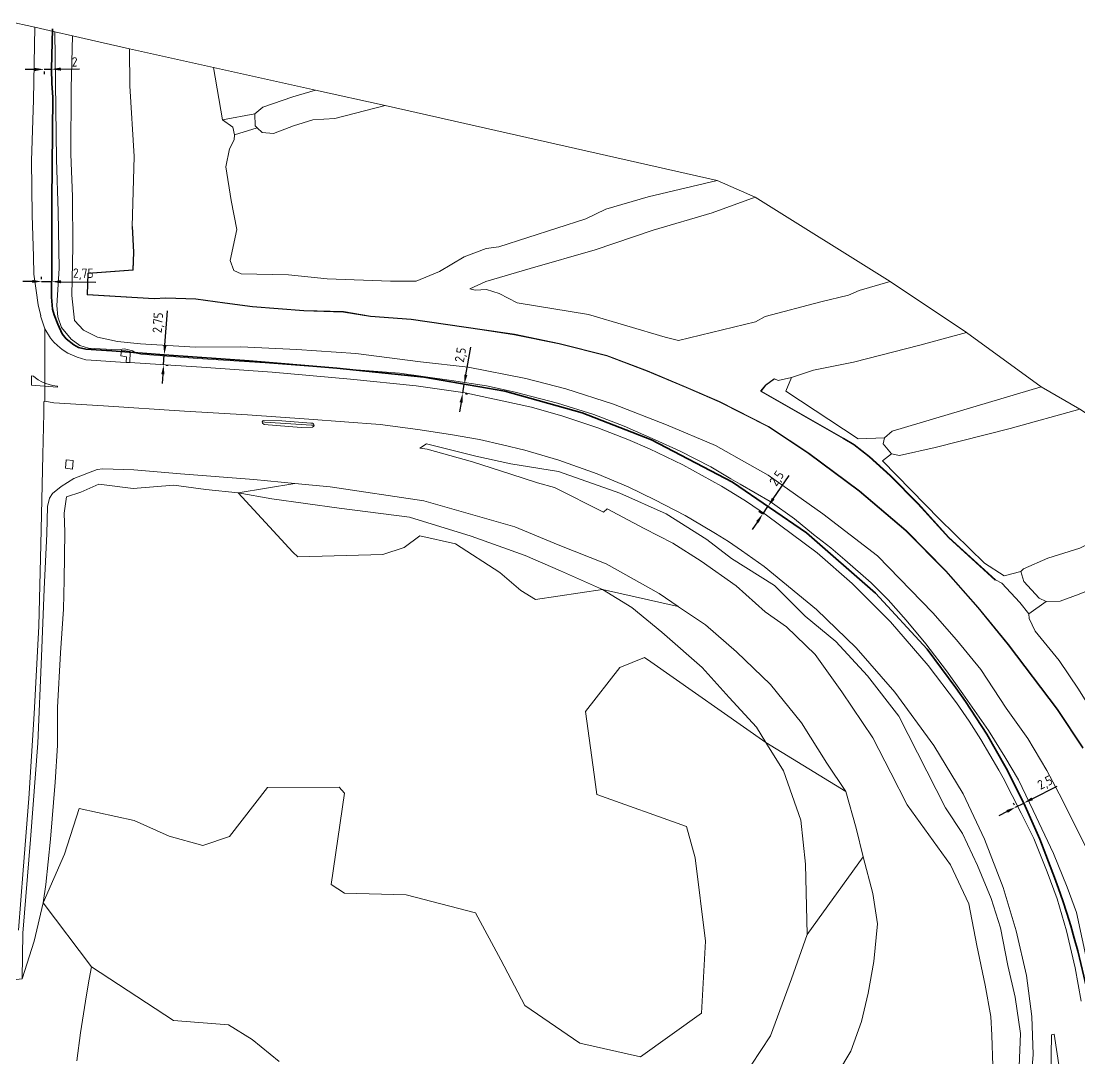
# Model space of a CAD drawing. Header units: metres. Extents: x 112942 to 118371, y 496117 to 499046.
# Drawn here: x 113091.3 to 113374.4, y 498739 to 499016.4 of the extents above; entities that cross this region are included whole.
import ezdxf

# ---------------------------------------------------------------- set-up
doc = ezdxf.new("R2010")
doc.units = ezdxf.units.M
for name, color, linetype, lineweight in [('B-WE-OG-TOPOKAART-G', 7, 'Continuous', 18), ('N-WE-KL-DATA_GLASVEZEL-G', 90, 'KL-GLASVEZEL-N', 35), ('N-WE-KL-DATA_GLASVEZEL-M', 7, 'Continuous', 18)]:
    doc.layers.add(name, color=color, linetype=linetype, lineweight=lineweight)
doc.styles.add('ISO', font='isocp.shx')
doc.linetypes.add('KL-GLASVEZEL-N', pattern='A,4,-1,[101,NLCS.SHX,S=0.5,R=0,X=0,Y=0],-1,4,-1,["G",Standard,S=1,R=0,X=-0.25,Y=-0.5],-1.5', length=12.5)
doc.dimstyles.new('ISO', dxfattribs={"dimtxt": 2.5, "dimasz": 2.5, "dimexe": 1.25, "dimexo": 0.625, "dimtad": 1, "dimtxsty": 'ISO', "dimcen": 2.5, "dimadec": 0, "dimazin": 0, "dimtfac": 1, "dimtmove": 0, "dimatfit": 3, "dimfxl": 0, "dimarcsym": 0})

# ---------------------------------------------------------------- blocks, each defined once
blk = doc.blocks.new('*D47')
at = {"layer": 'Defpoints', "color": 0, "transparency": 16777216}
for p in [(113357.21, 498806.25), (113359.44, 498807.38), (113359.44, 498807.38)]:
    blk.add_point(p, dxfattribs=at)
at = {"layer": 'N-WE-KL-DATA_GLASVEZEL-M', "color": 0, "lineweight": -2, "transparency": 16777216}
for p, q in [((113361.67, 498808.51), (113368.4, 498811.92)), ((113359.16, 498807.94), (113358.87, 498808.49)), ((113356.93, 498806.81), (113356.64, 498807.36)), ((113357.21, 498806.25), (113359.44, 498807.38)), ((113354.98, 498805.12), (113352.75, 498803.99))]:
    blk.add_line(p, q, dxfattribs=at)
at = {"layer": 'N-WE-KL-DATA_GLASVEZEL-M', "color": 0, "transparency": 16777216}
for points in [[(113361.48, 498808.88), (113361.86, 498808.14), (113359.44, 498807.38)], [(113354.79, 498805.49), (113355.17, 498804.75), (113357.21, 498806.25)]]:
    blk.add_solid(points, dxfattribs=at)
at = {"layer": 'N-WE-KL-DATA_GLASVEZEL-M', "color": 0, "transparency": 16777216, "insert": (113365.22, 498812.62), "char_height": 2.5, "attachment_point": 5, "rotation": 26.8665, "style": 'ISO'}
blk.add_mtext('2,5', dxfattribs=at)
blk = doc.blocks.new('*D48')
at = {"layer": 'Defpoints', "color": 0, "transparency": 16777216}
for p in [(113291.02, 498886.68), (113291.42, 498886.41), (113290.01, 498884.35)]:
    blk.add_point(p, dxfattribs=at)
at = {"layer": 'N-WE-KL-DATA_GLASVEZEL-M', "color": 0, "lineweight": -2, "transparency": 16777216}
for p, q in [((113292.43, 498888.74), (113296.69, 498894.97)), ((113290.9, 498886.76), (113289.99, 498887.38)), ((113289.49, 498884.7), (113288.58, 498885.32)), ((113289.61, 498884.61), (113291.02, 498886.68)), ((113288.2, 498882.55), (113286.79, 498880.49))]:
    blk.add_line(p, q, dxfattribs=at)
at = {"layer": 'N-WE-KL-DATA_GLASVEZEL-M', "color": 0, "transparency": 16777216}
for points in [[(113292.09, 498888.98), (113292.78, 498888.51), (113291.02, 498886.68)], [(113287.86, 498882.79), (113288.55, 498882.32), (113289.61, 498884.61)]]:
    blk.add_solid(points, dxfattribs=at)
at = {"layer": 'N-WE-KL-DATA_GLASVEZEL-M', "color": 0, "transparency": 16777216, "insert": (113293.56, 498894.05), "char_height": 2.5, "attachment_point": 5, "rotation": 55.6575, "style": 'ISO'}
blk.add_mtext('2,5', dxfattribs=at)
blk = doc.blocks.new('*D49')
at = {"layer": 'Defpoints', "color": 0, "transparency": 16777216}
for p in [(113209.82, 498919.41), (113209.82, 498919.41), (113209.39, 498916.94)]:
    blk.add_point(p, dxfattribs=at)
at = {"layer": 'N-WE-KL-DATA_GLASVEZEL-M', "color": 0, "lineweight": -2, "transparency": 16777216}
for p, q in [((113210.24, 498921.87), (113211.53, 498929.3)), ((113209.39, 498916.94), (113209.82, 498919.41)), ((113210.43, 498919.3), (113211.05, 498919.19)), ((113210.01, 498916.84), (113210.62, 498916.73)), ((113208.97, 498914.48), (113208.54, 498912.02))]:
    blk.add_line(p, q, dxfattribs=at)
at = {"layer": 'N-WE-KL-DATA_GLASVEZEL-M', "color": 0, "transparency": 16777216}
for points in [[(113209.83, 498921.94), (113210.65, 498921.8), (113209.82, 498919.41)], [(113208.56, 498914.55), (113209.38, 498914.41), (113209.39, 498916.94)]]:
    blk.add_solid(points, dxfattribs=at)
at = {"layer": 'N-WE-KL-DATA_GLASVEZEL-M', "color": 0, "transparency": 16777216, "insert": (113209.06, 498927.17), "char_height": 2.5, "attachment_point": 5, "rotation": 80.2041, "style": 'ISO'}
blk.add_mtext('2,5', dxfattribs=at)
blk = doc.blocks.new('*D50')
at = {"layer": 'Defpoints', "color": 0, "transparency": 16777216}
for p in [(113129.6, 498927.26), (113129.6, 498927.26), (113129.4, 498924.52)]:
    blk.add_point(p, dxfattribs=at)
at = {"layer": 'N-WE-KL-DATA_GLASVEZEL-M', "color": 0, "lineweight": -2, "transparency": 16777216}
for p, q in [((113129.78, 498929.76), (113130.44, 498939.02)), ((113129.4, 498924.52), (113129.6, 498927.26)), ((113130.22, 498927.22), (113130.84, 498927.17)), ((113130.02, 498924.47), (113130.65, 498924.43)), ((113129.22, 498922.03), (113129.04, 498919.53))]:
    blk.add_line(p, q, dxfattribs=at)
at = {"layer": 'N-WE-KL-DATA_GLASVEZEL-M', "color": 0, "transparency": 16777216}
for points in [[(113129.36, 498929.79), (113130.19, 498929.73), (113129.6, 498927.26)], [(113128.8, 498922.06), (113129.64, 498922), (113129.4, 498924.52)]]:
    blk.add_solid(points, dxfattribs=at)
at = {"layer": 'N-WE-KL-DATA_GLASVEZEL-M', "color": 0, "transparency": 16777216, "insert": (113128.14, 498935.78), "char_height": 2.5, "attachment_point": 5, "rotation": 85.8847, "style": 'ISO'}
blk.add_mtext('2,75', dxfattribs=at)
blk = doc.blocks.new('*D51')
at = {"layer": 'Defpoints', "color": 0, "transparency": 16777216}
for p in [(113097.44, 499003.6), (113099.44, 499003.63), (113099.44, 499003.59)]:
    blk.add_point(p, dxfattribs=at)
at = {"layer": 'N-WE-KL-DATA_GLASVEZEL-M', "color": 0, "lineweight": -2, "transparency": 16777216}
for p, q in [((113094.94, 499003.52), (113092.44, 499003.48)), ((113097.44, 499003.56), (113099.44, 499003.59)), ((113101.94, 499003.63), (113106.9, 499003.71)), ((113097.45, 499002.98), (113097.46, 499002.31)), ((113099.45, 499003.01), (113099.46, 499002.34))]:
    blk.add_line(p, q, dxfattribs=at)
at = {"layer": 'N-WE-KL-DATA_GLASVEZEL-M', "color": 0, "transparency": 16777216}
for points in [[(113094.93, 499003.94), (113094.95, 499003.1), (113097.44, 499003.56)], [(113101.93, 499004.05), (113101.95, 499003.21), (113099.44, 499003.59)]]:
    blk.add_solid(points, dxfattribs=at)
at = {"layer": 'N-WE-KL-DATA_GLASVEZEL-M', "color": 0, "transparency": 16777216, "insert": (113105.64, 499005.56), "char_height": 2.5, "attachment_point": 5, "rotation": 0.8824, "style": 'ISO'}
blk.add_mtext('2', dxfattribs=at)
blk = doc.blocks.new('*D52')
at = {"layer": 'Defpoints', "color": 0, "transparency": 16777216}
for p in [(113096.77, 498946.82), (113099.52, 498946.79), (113099.52, 498946.79)]:
    blk.add_point(p, dxfattribs=at)
at = {"layer": 'N-WE-KL-DATA_GLASVEZEL-M', "color": 0, "lineweight": -2, "transparency": 16777216}
for p, q in [((113094.27, 498946.84), (113091.77, 498946.87)), ((113096.77, 498946.82), (113099.52, 498946.79)), ((113096.78, 498947.44), (113096.78, 498948.07)), ((113099.53, 498947.41), (113099.53, 498948.04)), ((113102.02, 498946.76), (113111.31, 498946.66))]:
    blk.add_line(p, q, dxfattribs=at)
at = {"layer": 'N-WE-KL-DATA_GLASVEZEL-M', "color": 0, "transparency": 16777216}
for points in [[(113094.28, 498947.26), (113094.27, 498946.43), (113096.77, 498946.82)], [(113102.02, 498947.18), (113102.02, 498946.34), (113099.52, 498946.79)]]:
    blk.add_solid(points, dxfattribs=at)
at = {"layer": 'N-WE-KL-DATA_GLASVEZEL-M', "color": 0, "transparency": 16777216, "insert": (113107.94, 498948.76), "char_height": 2.5, "attachment_point": 5, "rotation": 359.3867, "style": 'ISO'}
blk.add_mtext('2,75', dxfattribs=at)

msp = doc.modelspace()

# ---------------------------------------------------------------- linework, layer by layer
at = {"layer": 'B-WE-OG-TOPOKAART-G'}
for points in [[(113087.592, 499016.435, 1.009), (113094.951, 499014.791, 0.823), (113094.62, 498995.439, 0.823), (113094.105, 498979.057, 0.913), (113094.26, 498964.586, 1.012), (113094.608, 498953.533, 1.075), (113094.685, 498948.758, 1.105), (113095.334, 498944.407, 1.099), (113095.841, 498940.586, 1.126), (113096.596, 498937.667, 1.138), (113096.518, 498937.626, 1.138), (113097.66, 498934.128, 1.207), (113097.658, 498914.795, 1.339), (113097.415, 498914.621, 1.327), (113097.351, 498911.532, 1.3), (113097.335, 498908, 1.348), (113097.146, 498900.447, 1.36), (113096.568, 498876.515, 1.369), (113096.016, 498854.637, 1.345), (113094.848, 498831.221, 1.333), (113093.374, 498808.575, 1.333), (113091.9, 498789.398, 1.33), (113090.576, 498773.349, 1.318)], [(113374.783, 498754.407, 4.067), (113373.129, 498763.281, 3.917), (113370.858, 498773.178, 3.729), (113368.32, 498781.773, 3.633), (113365.7, 498788.949, 3.536), (113362.082, 498797.904, 3.395), (113358.761, 498804.662, 3.292), (113353.944, 498814.137, 3.166), (113352.758, 498816.157, 2.885), (113347.957, 498824.338, 3.06), (113344.782, 498829.284, 3.001), (113341.468, 498834.181, 2.903), (113333.903, 498844.13, 2.753), (113323.788, 498855.864, 2.588), (113313.558, 498866.051, 2.436), (113304.182, 498874.239, 2.296), (113290.621, 498884.361, 2.134), (113285.298, 498887.983, 2.259), (113282.217, 498889.888, 2.171), (113278.622, 498892.11, 2.068), (113268.277, 498897.825, 1.936), (113259.334, 498902.096, 1.882), (113253.593, 498904.558, 1.864), (113245.505, 498907.663, 1.792), (113236.172, 498910.818, 1.825), (113227.791, 498913.211, 1.792), (113210.045, 498917.079, 1.714), (113196.931, 498918.966, 1.675), (113179.371, 498920.733, 1.543), (113158.439, 498922.564, 1.366), (113139.518, 498923.954, 1.306), (113120.349, 498925.137, 1.145), (113120.508, 498928.136, 1.001), (113118.146, 498928.478, 1.067), (113117.994, 498926.928, 1.121), (113119.492, 498926.69, 1.094), (113119.396, 498925.196, 1.157), (113117.927, 498925.287, 1.162), (113110.067, 498925.82, 1.162), (113108.625, 498925.895, 1.162), (113106.258, 498926.557, 1.168), (113103.822, 498927.642, 1.168), (113102.289, 498928.639, 1.168), (113101.018, 498929.69, 1.18), (113100.058, 498930.61, 1.18), (113099.151, 498931.716, 1.18), (113097.66, 498934.128, 1.207), (113096.518, 498937.626, 1.138), (113096.596, 498937.667, 1.138), (113095.841, 498940.586, 1.126), (113095.334, 498944.407, 1.099), (113094.685, 498948.758, 1.105), (113094.608, 498953.533, 1.075), (113094.26, 498964.586, 1.012), (113094.105, 498979.057, 0.913), (113094.62, 498995.439, 0.823), (113094.951, 499014.791, 0.823), (113100.339, 499013.589, 0.511), (113100.806, 498979.46, 0.634), (113101.206, 498965.515, 0.733), (113101.52, 498950.295, 0.787), (113100.832, 498940.397, 0.862), (113101.155, 498937.415, 1.009), (113102.124, 498934.523, 1.087), (113104.742, 498931.426, 1.108), (113107.01, 498929.731, 1.138), (113109.314, 498929.046, 1.195)], [(113376.54, 498764.064, 3.581), (113373.56, 498778.12, 3.393), (113371.002, 498784.92, 3.336), (113367.408, 498793.883, 3.315), (113361.961, 498805.379, 3.162), (113357.984, 498813.599, 3.117), (113354.364, 498819.73, 3.087), (113349.964, 498826.74, 2.97), (113343.148, 498836.592, 2.862), (113338.764, 498842.691, 2.841), (113333.228, 498849.942, 2.64), (113327.965, 498856.279, 2.553), (113323.17, 498861.673, 2.505), (113318.652, 498866.255, 2.424), (113311.551, 498872.382, 2.376), (113307.829, 498875.607, 2.379), (113303.187, 498879.189, 2.283), (113298.136, 498883.367, 2.19), (113291.638, 498887.982, 2.049), (113283.6, 498892.633, 2.051), (113281.073, 498894.095, 2.052), (113275.788, 498897.301, 1.795), (113267.519, 498901.493, 1.759), (113260.86, 498904.505, 1.708), (113252.56, 498908.163, 1.648), (113244.443, 498911.248, 1.66), (113234.767, 498914.266, 1.573), (113223.437, 498917.215, 1.513), (113215.795, 498918.948, 1.429), (113206.387, 498920.378, 1.402), (113192.516, 498922.326, 1.324), (113156.548, 498925.05, 1.252), (113138.504, 498926.281, 1.153), (113123.308, 498927.367, 1.045), (113122.21, 498927.709, 1.045), (113121.14, 498928.325, 0.943), (113118.973, 498928.793, 0.944), (113117.198, 498928.583, 1.109), (113109.314, 498929.046, 1.195), (113107.01, 498929.731, 1.138), (113104.742, 498931.426, 1.108), (113102.124, 498934.523, 1.087), (113101.155, 498937.415, 1.009), (113100.832, 498940.397, 0.862), (113101.52, 498950.295, 0.787), (113101.206, 498965.515, 0.733), (113100.806, 498979.46, 0.634), (113100.339, 499013.589, 0.511), (113105.015, 499012.545, -0.76), (113104.668, 498998.485, -0.637), (113104.63, 498980.847, -0.627), (113105.088, 498969.564, -0.64), (113105.112, 498956.215, -0.657), (113104.916, 498943.053, -0.573), (113105.554, 498936.387, -0.38), (113107.959, 498933.857, -0.303), (113111.715, 498931.961, -0.237), (113117.058, 498930.812, -0.183), (113123.212, 498930.161, -0.13), (113137.888, 498929.29, -0.107), (113150.084, 498929.402, -0.27), (113165.052, 498928.623, -0.407), (113180.79, 498927.538, -0.27), (113198.082, 498925.348, -0.193), (113210.842, 498923.914, -0.137), (113226.283, 498920.911, -0.193), (113236.995, 498918.131, -0.277), (113249.75, 498914.059, -0.32), (113263.879, 498908.477, -0.29), (113276.959, 498902.944, -0.26), (113286.185, 498897.767, -0.06), (113291.056, 498895.034, 0.045), (113305.718, 498884.75, -0.237), (113320.303, 498873.517, -0.035), (113335.148, 498858.252, -0.029), (113341.457, 498850.985, 0.057), (113347.966, 498843.045, -0.16), (113354.674, 498832.711, -0.083), (113360.524, 498824.655, -0.113), (113365.62, 498816.055, -0.15), (113369.687, 498808.298, -0.17), (113376.189, 498795.219, -0.119)], [(113376.189, 498795.219, -0.119), (113369.687, 498808.298, -0.17), (113365.62, 498816.055, -0.15), (113360.524, 498824.655, -0.113), (113354.674, 498832.711, -0.083), (113347.966, 498843.045, -0.16), (113341.457, 498850.985, 0.057), (113335.148, 498858.252, -0.029), (113320.303, 498873.517, -0.035), (113305.718, 498884.75, -0.237), (113291.056, 498895.034, 0.045), (113286.185, 498897.767, -0.06), (113276.959, 498902.944, -0.26), (113263.879, 498908.477, -0.29), (113249.75, 498914.059, -0.32), (113236.995, 498918.131, -0.277), (113226.283, 498920.911, -0.193), (113210.842, 498923.914, -0.137), (113198.082, 498925.348, -0.193), (113180.79, 498927.538, -0.27), (113165.052, 498928.623, -0.407), (113150.084, 498929.402, -0.27), (113137.888, 498929.29, -0.107), (113123.212, 498930.161, -0.13), (113117.058, 498930.812, -0.183), (113111.715, 498931.961, -0.237), (113107.959, 498933.857, -0.303), (113105.554, 498936.387, -0.38), (113104.916, 498943.053, -0.573), (113105.112, 498956.215, -0.657), (113105.088, 498969.564, -0.64), (113104.63, 498980.847, -0.627), (113104.668, 498998.485, -0.637), (113105.015, 499012.545, -0.76), (113120.257, 499009.001, -0.933), (113120.413, 498999.104, -0.858), (113121.558, 498980.212, -0.838), (113121.026, 498961.567, -0.872), (113121.327, 498954.679, -0.901), (113121.188, 498949.925, -0.901), (113109.124, 498949.037, -0.901), (113108.936, 498943.292, -0.901), (113126.914, 498942.201, -0.901), (113130.002, 498942.335, -0.843), (113138.047, 498942.103, -0.843), (113145.791, 498941.023, -0.843), (113153.194, 498940.053, -0.843), (113166.92, 498938.963, -0.843), (113177.52, 498938.663, -0.832), (113184.763, 498937.426, -0.817), (113195.645, 498936.658, -0.736), (113214.602, 498933.869, -0.736), (113223.209, 498932.604, -0.739), (113235.182, 498930.151, -0.852), (113247.932, 498926.959, -0.736), (113258.763, 498922.827, -0.782), (113269.136, 498918.491, -0.575), (113277.997, 498914.69, -0.526), (113291.146, 498907.952, -0.526), (113301.87, 498900.804, -0.526), (113315.403, 498890.749, -0.492), (113327.893, 498880.203, -0.492), (113338.548, 498869.399, -0.492), (113347.156, 498859.639, -0.518), (113355.276, 498849.695, -0.555), (113368.331, 498832.405, -0.601), (113375.238, 498822.084, -0.607)], [(113375.323, 498822.136, -0.87), (113368.413, 498832.463, -0.87), (113355.355, 498849.757, -0.87), (113347.232, 498859.704, -0.87), (113338.621, 498869.468, -0.87), (113327.961, 498880.277, -0.87), (113315.465, 498890.827, -0.87), (113301.928, 498900.886, -0.87), (113291.197, 498908.039, -0.87), (113278.039, 498914.781, -0.87), (113269.175, 498918.583, -0.87), (113258.8, 498922.92, -1.015), (113247.962, 498927.054, -1.015), (113235.204, 498930.249, -1.015), (113223.226, 498932.703, -1.015), (113214.616, 498933.968, -1.015), (113195.655, 498936.758, -1.015), (113184.775, 498937.526, -1.015), (113177.53, 498938.763, -1.015), (113166.926, 498939.063, -1.015), (113153.204, 498940.152, -1.015), (113145.805, 498941.122, -1.015), (113138.055, 498942.203, -1.015), (113130.001, 498942.436, -1.015), (113126.915, 498942.301, -1.015), (113109.039, 498943.386, -1.015), (113109.221, 498948.944, -1.015), (113121.285, 498949.832, -1.015), (113121.427, 498954.679, -1.015), (113121.126, 498961.571, -1.015), (113121.026, 498961.567, -0.872), (113121.558, 498980.212, -0.838), (113120.413, 498999.104, -0.858), (113120.257, 499009.001, -0.933), (113142.744, 499004.073, -0.872), (113145.15, 498990.055, -0.791), (113147.961, 498988.113, -0.745), (113148.376, 498986.083, -0.791), (113148.319, 498984.668, -0.791), (113147.012, 498982.258, -0.774), (113146.098, 498977.497, -0.768), (113147.471, 498968.522, -0.829), (113149.012, 498960.775, -0.84), (113147.238, 498952.469, -0.826), (113148.166, 498949.795, -0.826), (113150.125, 498948.902, -0.826), (113162.774, 498948.623, -0.826), (113173.134, 498947.584, -0.896), (113190.056, 498946.946, -0.89), (113196.926, 498946.913, -0.881), (113203.227, 498949.537, -0.931), (113209.751, 498953.453, -0.817), (113215.697, 498955.691, -0.797), (113219.053, 498956.094, -0.808), (113242.311, 498963.565, -0.806), (113247.693, 498966.19, -0.823), (113259.004, 498969.427, -0.846), (113277.435, 498973.824, -0.89), (113287.602, 498969.339, -0.942), (113276.09, 498965.195, -0.855), (113260.346, 498960.595, -0.779), (113244.808, 498955.278, -0.747), (113227.45, 498950.329, -0.733), (113215.619, 498946.871, -0.779), (113211.3, 498944.858, -0.8), (113212.742, 498944.513, -0.8), (113215.72, 498944.657, -0.753), (113219.112, 498943.595, -0.718), (113223.973, 498941.117, -0.794), (113242.995, 498938.012, -0.774), (113263.532, 498931.906, -0.849), (113267.116, 498931.096, -0.849), (113287.7, 498936.066, -0.928), (113290.303, 498937.492, -0.928), (113305.16, 498941.416, -0.933), (113312.536, 498943.138, -0.931), (113315.379, 498944.435, -0.931), (113323.721, 498946.869, -0.884), (113344.077, 498933.155, -0.509), (113331.64, 498929.834, -0.567), (113313.885, 498925.262, -0.552), (113303.223, 498923.151, -0.59), (113297.295, 498921.159, -0.59), (113293.713, 498920.336, -0.587), (113292.732, 498920.764, -0.587), (113292.673, 498920.845, -0.87), (113290.398, 498919.147, -0.87), (113289.067, 498917.464, -0.87), (113311.175, 498904.861, -0.87), (113313.979, 498903.164, -0.87), (113318.078, 498899.977, -0.87), (113323.707, 498894.842, -0.87), (113331.075, 498887.382, -0.87), (113339.35, 498878.274, -0.87), (113351.818, 498866.968, -0.87), (113351.885, 498867.042, -0.638), (113353.55, 498866.138, -0.675), (113358.403, 498861.017, -0.552), (113360.796, 498857.94, -0.561), (113360.881, 498856.691, -0.627), (113362.454, 498853.372, -0.627), (113368.852, 498845.458, -0.638), (113374.08, 498837.844, -0.738), (113378.571, 498830.482, -0.738)], [(113142.744, 499004.073, -0.872), (113170.022, 498998.03, -1.247), (113164.012, 498996.246, -1.247), (113155.978, 498993.414, -1.267), (113153.776, 498991.634, -1.048), (113145.15, 498990.055, -0.791), (113142.744, 499004.073, -0.872)], [(113170.022, 498998.03, -1.247), (113188.629, 498993.876, -1.24), (113175.242, 498990.44, -1.2), (113169.351, 498990.014, -1.27), (113164.141, 498988.459, -1.29), (113158.779, 498986.371, -1.277), (113155.796, 498986.683, -1.243), (113154.464, 498987.929, -1.06), (113153.911, 498988.446, -1.203), (113153.776, 498991.634, -1.048), (113155.978, 498993.414, -1.267), (113164.012, 498996.246, -1.247), (113170.022, 498998.03, -1.247)], [(113188.629, 498993.876, -1.24), (113277.435, 498973.824, -0.89), (113259.004, 498969.427, -0.846), (113247.693, 498966.19, -0.823), (113242.311, 498963.565, -0.806), (113219.053, 498956.094, -0.808), (113215.697, 498955.691, -0.797), (113209.751, 498953.453, -0.817), (113203.227, 498949.537, -0.931), (113196.926, 498946.913, -0.881), (113190.056, 498946.946, -0.89), (113173.134, 498947.584, -0.896), (113162.774, 498948.623, -0.826), (113150.125, 498948.902, -0.826), (113148.166, 498949.795, -0.826), (113147.238, 498952.469, -0.826), (113149.012, 498960.775, -0.84), (113147.471, 498968.522, -0.829), (113146.098, 498977.497, -0.768), (113147.012, 498982.258, -0.774), (113148.319, 498984.668, -0.791), (113148.376, 498986.083, -0.791), (113154.464, 498987.929, -1.06), (113155.796, 498986.683, -1.243), (113158.779, 498986.371, -1.277), (113164.141, 498988.459, -1.29), (113169.351, 498990.014, -1.27), (113175.242, 498990.44, -1.2), (113188.629, 498993.876, -1.24)], [(113145.15, 498990.055, -0.791), (113153.776, 498991.634, -1.048), (113153.911, 498988.446, -1.203), (113154.464, 498987.929, -1.06), (113148.376, 498986.083, -0.791), (113147.961, 498988.113, -0.745), (113145.15, 498990.055, -0.791)], [(113287.602, 498969.339, -0.942), (113323.721, 498946.869, -0.884), (113315.379, 498944.435, -0.931), (113312.536, 498943.138, -0.931), (113305.16, 498941.416, -0.933), (113290.303, 498937.492, -0.928), (113287.7, 498936.066, -0.928), (113267.116, 498931.096, -0.849), (113263.532, 498931.906, -0.849), (113242.995, 498938.012, -0.774), (113223.973, 498941.117, -0.794), (113219.112, 498943.595, -0.718), (113215.72, 498944.657, -0.753), (113212.742, 498944.513, -0.8), (113211.3, 498944.858, -0.8), (113215.619, 498946.871, -0.779), (113227.45, 498950.329, -0.733), (113244.808, 498955.278, -0.747), (113260.346, 498960.595, -0.779), (113276.09, 498965.195, -0.855), (113287.602, 498969.339, -0.942)], [(113375.238, 498822.084, -0.607), (113368.331, 498832.405, -0.601), (113355.276, 498849.695, -0.555), (113347.156, 498859.639, -0.518), (113338.548, 498869.399, -0.492), (113327.893, 498880.203, -0.492), (113315.403, 498890.749, -0.492), (113301.87, 498900.804, -0.526), (113291.146, 498907.952, -0.526), (113277.997, 498914.69, -0.526), (113269.136, 498918.491, -0.575), (113258.763, 498922.827, -0.782), (113247.932, 498926.959, -0.736), (113235.182, 498930.151, -0.852), (113223.209, 498932.604, -0.739), (113214.602, 498933.869, -0.736), (113195.645, 498936.658, -0.736), (113184.763, 498937.426, -0.817), (113177.52, 498938.663, -0.832), (113166.92, 498938.963, -0.843), (113153.194, 498940.053, -0.843), (113145.791, 498941.023, -0.843), (113138.047, 498942.103, -0.843), (113130.002, 498942.335, -0.843), (113126.914, 498942.201, -0.901), (113108.936, 498943.292, -0.901), (113109.124, 498949.037, -0.901), (113121.188, 498949.925, -0.901), (113121.327, 498954.679, -0.901), (113121.026, 498961.567, -0.872), (113121.126, 498961.571, -1.015), (113121.427, 498954.679, -1.015), (113121.285, 498949.832, -1.015), (113109.221, 498948.944, -1.015), (113109.039, 498943.386, -1.015), (113126.915, 498942.301, -1.015), (113130.001, 498942.436, -1.015), (113138.055, 498942.203, -1.015), (113145.805, 498941.122, -1.015), (113153.204, 498940.152, -1.015), (113166.926, 498939.063, -1.015), (113177.53, 498938.763, -1.015), (113184.775, 498937.526, -1.015), (113195.655, 498936.758, -1.015), (113214.616, 498933.968, -1.015), (113223.226, 498932.703, -1.015), (113235.204, 498930.249, -1.015), (113247.962, 498927.054, -1.015), (113258.8, 498922.92, -1.015), (113269.175, 498918.583, -0.87), (113278.039, 498914.781, -0.87), (113291.197, 498908.039, -0.87), (113301.928, 498900.886, -0.87), (113315.465, 498890.827, -0.87), (113327.961, 498880.277, -0.87), (113338.621, 498869.468, -0.87), (113347.232, 498859.704, -0.87), (113355.355, 498849.757, -0.87), (113368.413, 498832.463, -0.87), (113375.323, 498822.136, -0.87)], [(113197.427, 498907.233, 1.456), (113187.364, 498908.601, 1.456), (113168.291, 498910.02, 1.504), (113151.852, 498911.193, 1.456), (113134.99, 498912.127, 1.429), (113113.306, 498913.61, 1.387), (113100.081, 498914.375, 1.39), (113097.658, 498914.795, 1.339), (113097.66, 498934.128, 1.207), (113099.151, 498931.716, 1.18), (113100.058, 498930.61, 1.18), (113101.018, 498929.69, 1.18), (113102.289, 498928.639, 1.168), (113103.822, 498927.642, 1.168), (113106.258, 498926.557, 1.168), (113108.625, 498925.895, 1.162), (113110.067, 498925.82, 1.162), (113117.927, 498925.287, 1.162), (113119.396, 498925.196, 1.157), (113120.349, 498925.137, 1.145), (113139.518, 498923.954, 1.306), (113158.439, 498922.564, 1.366), (113179.371, 498920.733, 1.543), (113196.931, 498918.966, 1.675), (113210.045, 498917.079, 1.714), (113227.791, 498913.211, 1.792), (113236.172, 498910.818, 1.825), (113245.505, 498907.663, 1.792), (113253.593, 498904.558, 1.864), (113259.334, 498902.096, 1.882), (113268.277, 498897.825, 1.936), (113278.622, 498892.11, 2.068), (113282.217, 498889.888, 2.171), (113285.298, 498887.983, 2.259), (113290.621, 498884.361, 2.134), (113304.182, 498874.239, 2.296), (113313.558, 498866.051, 2.436), (113323.788, 498855.864, 2.588), (113333.903, 498844.13, 2.753), (113341.468, 498834.181, 2.903), (113344.782, 498829.284, 3.001), (113347.957, 498824.338, 3.06), (113352.758, 498816.157, 2.885), (113353.944, 498814.137, 3.166), (113358.761, 498804.662, 3.292), (113362.082, 498797.904, 3.395), (113365.7, 498788.949, 3.536), (113368.32, 498781.773, 3.633), (113370.858, 498773.178, 3.729), (113373.129, 498763.281, 3.917), (113374.783, 498754.407, 4.067)], [(113364.064, 498918.628, -0.713), (113339.249, 498911.236, -0.713), (113324.224, 498906.78, -0.741), (113322.164, 498905.04, -0.741), (113315.178, 498904.793, -0.466), (113295.785, 498917.486, -0.504), (113297.295, 498921.159, -0.59), (113303.223, 498923.151, -0.59), (113313.885, 498925.262, -0.552), (113331.64, 498929.834, -0.567), (113344.077, 498933.155, -0.509), (113364.064, 498918.628, -0.713)], [(113109.314, 498929.046, 1.195), (113117.198, 498928.583, 1.109), (113118.973, 498928.793, 0.944), (113121.14, 498928.325, 0.943), (113122.21, 498927.709, 1.045), (113123.308, 498927.367, 1.045), (113138.504, 498926.281, 1.153), (113156.548, 498925.05, 1.252), (113192.516, 498922.326, 1.324), (113206.387, 498920.378, 1.402), (113215.795, 498918.948, 1.429), (113223.437, 498917.215, 1.513), (113234.767, 498914.266, 1.573), (113244.443, 498911.248, 1.66), (113252.56, 498908.163, 1.648), (113260.86, 498904.505, 1.708), (113267.519, 498901.493, 1.759), (113275.788, 498897.301, 1.795), (113281.073, 498894.095, 2.052), (113283.6, 498892.633, 2.051), (113291.638, 498887.982, 2.049), (113298.136, 498883.367, 2.19), (113303.187, 498879.189, 2.283), (113307.829, 498875.607, 2.379), (113311.551, 498872.382, 2.376), (113318.652, 498866.255, 2.424), (113323.17, 498861.673, 2.505), (113327.965, 498856.279, 2.553), (113333.228, 498849.942, 2.64), (113338.764, 498842.691, 2.841), (113343.148, 498836.592, 2.862), (113349.964, 498826.74, 2.97), (113354.364, 498819.73, 3.087), (113357.984, 498813.599, 3.117), (113361.961, 498805.379, 3.162), (113367.408, 498793.883, 3.315), (113371.002, 498784.92, 3.336), (113373.56, 498778.12, 3.393), (113376.54, 498764.064, 3.581)], [(113120.508, 498928.136, 1.001), (113120.349, 498925.137, 1.145), (113119.396, 498925.196, 1.157), (113119.492, 498926.69, 1.094), (113117.994, 498926.928, 1.121), (113118.146, 498928.478, 1.067), (113120.508, 498928.136, 1.001)], [(113101.028, 498918.88, 1.309), (113101.036, 498918.584, 1.309), (113094.12, 498919.081, 1.309), (113094.087, 498921.583, 1.261), (113094.616, 498921.474, 1.255), (113095.182, 498921.041, 1.249), (113095.897, 498920.519, 1.252), (113096.81, 498919.98, 1.261), (113097.897, 498919.527, 1.285), (113099.695, 498919.045, 1.303), (113101.028, 498918.88, 1.309)], [(113351.885, 498867.042, -0.638), (113351.818, 498866.968, -0.87), (113339.35, 498878.274, -0.87), (113331.075, 498887.382, -0.87), (113323.707, 498894.842, -0.87), (113318.078, 498899.977, -0.87), (113313.979, 498903.164, -0.87), (113311.175, 498904.861, -0.87), (113289.067, 498917.464, -0.87), (113290.398, 498919.147, -0.87), (113292.673, 498920.845, -0.87), (113292.732, 498920.764, -0.587), (113290.468, 498919.074, -0.587), (113289.217, 498917.493, -0.587), (113311.225, 498904.948, -0.569), (113314.035, 498903.246, -0.538), (113318.142, 498900.053, -0.532), (113323.776, 498894.914, -0.567), (113331.148, 498887.451, -0.61), (113339.421, 498878.345, -0.638), (113351.885, 498867.042, -0.638)], [(113351.885, 498867.042, -0.638), (113339.421, 498878.345, -0.638), (113331.148, 498887.451, -0.61), (113323.776, 498894.914, -0.567), (113318.142, 498900.053, -0.532), (113314.035, 498903.246, -0.538), (113311.225, 498904.948, -0.569), (113289.217, 498917.493, -0.587), (113290.468, 498919.074, -0.587), (113292.732, 498920.764, -0.587), (113293.713, 498920.336, -0.587), (113297.295, 498921.159, -0.59), (113295.785, 498917.486, -0.504), (113315.178, 498904.793, -0.466), (113322.164, 498905.04, -0.741), (113321.857, 498903.453, -0.675), (113324.071, 498900.726, -0.687), (113321.675, 498898.846, -0.441), (113336.934, 498883.263, -0.601), (113348.917, 498871.542, -0.484), (113354.187, 498868.144, -0.615), (113358.678, 498869.298, -0.681), (113359.407, 498866.571, -0.681), (113363.559, 498862.162, -0.653), (113365.382, 498861.288, -0.632), (113360.796, 498857.94, -0.561), (113358.403, 498861.017, -0.552), (113353.55, 498866.138, -0.675), (113351.885, 498867.042, -0.638)], [(113374.409, 498912.681, -0.736), (113355.76, 498907.512, -0.721), (113335.726, 498902.442, -0.664), (113326.169, 498900.326, -0.624), (113324.071, 498900.726, -0.687), (113321.857, 498903.453, -0.675), (113322.164, 498905.04, -0.741), (113324.224, 498906.78, -0.741), (113339.249, 498911.236, -0.713), (113364.064, 498918.628, -0.713), (113374.409, 498912.681, -0.736)], [(113090.576, 498773.349, 1.318), (113091.9, 498789.398, 1.33), (113093.374, 498808.575, 1.333), (113094.848, 498831.221, 1.333), (113096.016, 498854.637, 1.345), (113096.568, 498876.515, 1.369), (113097.146, 498900.447, 1.36), (113097.335, 498908, 1.348), (113097.351, 498911.532, 1.3), (113097.415, 498914.621, 1.327), (113097.658, 498914.795, 1.339), (113100.081, 498914.375, 1.39), (113113.306, 498913.61, 1.387), (113134.99, 498912.127, 1.429), (113151.852, 498911.193, 1.456), (113168.291, 498910.02, 1.504)], [(113168.291, 498910.02, 1.504), (113187.364, 498908.601, 1.456), (113197.427, 498907.233, 1.456), (113206.107, 498905.917, 1.474), (113213.927, 498904.539, 1.474), (113220.064, 498903.125, 1.45), (113225.983, 498901.76, 1.495), (113235.103, 498899.059, 1.474), (113245.36, 498895.429, 1.456), (113253.667, 498891.901, 1.516), (113260.745, 498888.467, 1.54), (113268.861, 498884.242, 1.618), (113273.254, 498881.676, 1.884), (113276.95, 498879.427, 1.904), (113280.465, 498877.288, 1.923), (113283.908, 498874.871, 1.986), (113289.985, 498870.598, 1.768), (113304.031, 498859.092, 1.941), (113314.639, 498848.866, 2.109), (113324.949, 498837.058, 2.299), (113335.376, 498822.724, 2.504), (113343.216, 498809.871, 2.677), (113348.959, 498797.714, 2.856), (113353.919, 498784.816, 3.073), (113357.417, 498773.173, 3.218), (113360.139, 498761.27, 3.432), (113361.538, 498750.298, 3.603), (113361.973, 498740.133, 3.799), (113360.789, 498725.524, 4.205)], [(113404.167, 498892.963, -0.733), (113394.383, 498887.997, -0.753), (113389.115, 498884.804, -0.753), (113382.503, 498879.454, -0.71), (113374.405, 498875.528, -0.716), (113365.854, 498872.838, -0.744), (113359.334, 498870.034, -0.716), (113358.678, 498869.298, -0.681), (113354.187, 498868.144, -0.615), (113348.917, 498871.542, -0.484), (113336.934, 498883.263, -0.601), (113321.675, 498898.846, -0.441), (113324.071, 498900.726, -0.687), (113326.169, 498900.326, -0.624), (113335.726, 498902.442, -0.664), (113355.76, 498907.512, -0.721), (113374.409, 498912.681, -0.736), (113404.167, 498892.963, -0.733)], [(113168.98, 498908.4, 1.124), (113156.528, 498909.172, 1.082), (113155.815, 498909.303, 1.202), (113156.016, 498909.683, 1.205), (113161.026, 498909.528, 1.328), (113168.816, 498908.982, 1.322), (113169.233, 498908.918, 1.322), (113169.514, 498908.756, 1.322), (113169.648, 498908.394, 1.322), (113168.98, 498908.4, 1.124)], [(113156.275, 498908.592, 1.301), (113166.194, 498907.801, 1.295), (113169.263, 498907.855, 1.295), (113169.575, 498908.138, 1.301), (113169.648, 498908.394, 1.322), (113169.514, 498908.756, 1.322), (113169.233, 498908.918, 1.322), (113168.816, 498908.982, 1.322), (113161.026, 498909.528, 1.328), (113156.016, 498909.683, 1.205), (113155.815, 498909.303, 1.202), (113155.853, 498908.962, 1.253), (113156.275, 498908.592, 1.301)], [(113169.263, 498907.855, 1.295), (113166.194, 498907.801, 1.295), (113156.275, 498908.592, 1.301), (113155.853, 498908.962, 1.253), (113155.815, 498909.303, 1.202), (113156.528, 498909.172, 1.082), (113168.98, 498908.4, 1.124), (113169.648, 498908.394, 1.322), (113169.575, 498908.138, 1.301), (113169.263, 498907.855, 1.295)], [(113360.789, 498725.524, 4.205), (113361.973, 498740.133, 3.799), (113361.538, 498750.298, 3.603), (113360.139, 498761.27, 3.432), (113357.417, 498773.173, 3.218), (113353.919, 498784.816, 3.073), (113348.959, 498797.714, 2.856), (113343.216, 498809.871, 2.677), (113335.376, 498822.724, 2.504), (113324.949, 498837.058, 2.299), (113314.639, 498848.866, 2.109), (113304.031, 498859.092, 1.941), (113289.985, 498870.598, 1.768), (113283.908, 498874.871, 1.986), (113280.465, 498877.288, 1.923), (113276.95, 498879.427, 1.904), (113273.254, 498881.676, 1.884), (113268.861, 498884.242, 1.618), (113260.745, 498888.467, 1.54), (113253.667, 498891.901, 1.516), (113245.36, 498895.429, 1.456), (113235.103, 498899.059, 1.474), (113225.983, 498901.76, 1.495), (113220.064, 498903.125, 1.45), (113213.927, 498904.539, 1.474), (113206.107, 498905.917, 1.474), (113197.427, 498907.233, 1.456)], [(113351.148, 498737.143, 5.546), (113350.919, 498745.351, 5.412), (113350.614, 498750.293, 5.296), (113349.083, 498758.634, 5.17), (113346.88, 498769.309, 5.103), (113344.723, 498780.459, 4.867), (113339.853, 498790.863, 4.594), (113328.215, 498806.923, 4.255), (113323.915, 498815.463, 4.053), (113319.03, 498824.83, 3.708), (113310.769, 498837.114, 3.245), (113303.647, 498847.124, 3.048), (113295.967, 498854.471, 2.911), (113290.29, 498858.46, 2.776), (113282.533, 498865.465, 2.542), (113273.123, 498872.061, 2.316), (113265.572, 498876.895, 2.274), (113257.884, 498880.793, 2.242), (113247.982, 498886.03, 1.99), (113247.084, 498885.131, 1.896), (113233.93, 498891.72, 1.741), (113229.44, 498892.955, 1.678), (113222.259, 498895.276, 1.573), (113212.037, 498898.615, 1.384), (113199.894, 498902.007, 1.308), (113197.97, 498902.229, 1.295), (113199.677, 498903.409, 1.074), (113212.898, 498900.145, 1.115), (113222.292, 498898.072, 1.156), (113235.028, 498896.041, 1.126), (113251.371, 498890.243, 1.11), (113263.828, 498884.668, 1.239), (113274.672, 498877.829, 1.27), (113281.291, 498872.798, 1.438), (113292.753, 498865.503, 1.499), (113300.973, 498857.336, 1.651), (113309.136, 498850.577, 1.857), (113317.634, 498841.421, 1.885), (113326.016, 498830.606, 2.043), (113338.501, 498806.132, 2.567), (113343.02, 498799.262, 2.683), (113347.076, 498790.687, 2.742), (113350.712, 498781.838, 2.877), (113353.217, 498774.042, 3.008), (113355.193, 498763.979, 3.161), (113357.126, 498755.451, 3.308), (113358.582, 498745.729, 3.436), (113358.186, 498736.894, 3.541)], [(113358.186, 498736.894, 3.541), (113358.582, 498745.729, 3.436), (113357.126, 498755.451, 3.308), (113355.193, 498763.979, 3.161), (113353.217, 498774.042, 3.008), (113350.712, 498781.838, 2.877), (113347.076, 498790.687, 2.742), (113343.02, 498799.262, 2.683), (113338.501, 498806.132, 2.567), (113326.016, 498830.606, 2.043), (113317.634, 498841.421, 1.885), (113309.136, 498850.577, 1.857), (113300.973, 498857.336, 1.651), (113292.753, 498865.503, 1.499), (113281.291, 498872.798, 1.438), (113274.672, 498877.829, 1.27), (113263.828, 498884.668, 1.239), (113251.371, 498890.243, 1.11), (113235.028, 498896.041, 1.126), (113222.292, 498898.072, 1.156), (113212.898, 498900.145, 1.115), (113199.677, 498903.409, 1.074), (113197.97, 498902.229, 1.295), (113199.894, 498902.007, 1.308), (113212.037, 498898.615, 1.384), (113222.259, 498895.276, 1.573), (113229.44, 498892.955, 1.678), (113233.93, 498891.72, 1.741), (113247.084, 498885.131, 1.896), (113247.982, 498886.03, 1.99), (113257.884, 498880.793, 2.242), (113265.572, 498876.895, 2.274), (113273.123, 498872.061, 2.316), (113282.533, 498865.465, 2.542), (113290.29, 498858.46, 2.776), (113295.967, 498854.471, 2.911), (113303.647, 498847.124, 3.048), (113310.769, 498837.114, 3.245), (113319.03, 498824.83, 3.708), (113323.915, 498815.463, 4.053), (113328.215, 498806.923, 4.255), (113339.853, 498790.863, 4.594), (113344.723, 498780.459, 4.867), (113346.88, 498769.309, 5.103), (113349.083, 498758.634, 5.17), (113350.614, 498750.293, 5.296), (113350.919, 498745.351, 5.412), (113351.148, 498737.143, 5.546)], [(113103.142, 498896.904, 1.241), (113105.052, 498896.677, 1.25), (113105.211, 498898.946, 1.256), (113103.348, 498899.185, 1.298), (113103.142, 498896.904, 1.241)], [(113105.211, 498898.946, 1.256), (113105.052, 498896.677, 1.25), (113103.142, 498896.904, 1.241), (113103.348, 498899.185, 1.298), (113105.211, 498898.946, 1.256)], [(113309.64, 498735.073, 5.257), (113313.157, 498740.987, 5.074), (113316.051, 498748.958, 4.812), (113317.822, 498756.509, 4.685), (113319.349, 498764.972, 4.504), (113320.284, 498775.075, 4.402), (113319.078, 498783.161, 4.151), (113316.521, 498792.95, 3.652), (113314.616, 498800.636, 3.374), (113311.848, 498810.447, 3.276), (113306.807, 498818.041, 2.84), (113300.023, 498828.795, 2.755), (113291.684, 498839.08, 2.581), (113282.632, 498847.791, 2.661), (113274.286, 498855.006, 2.529), (113267.102, 498859.867, 1.961), (113267.05, 498859.902, 1.957), (113261.933, 498863.365, 2.235), (113247.771, 498871.3, 1.801), (113234.916, 498876.425, 1.729), (113223.366, 498881.198, 1.468), (113199.039, 498888.217, 1.345), (113173.974, 498891.904, 1.126), (113164.488, 498892.845, 0.976), (113153.571, 498893.929, 0.997), (113133.937, 498895.362, 0.997), (113121.44, 498896.496, 0.955), (113113.185, 498896.773, 1.009), (113111.61, 498896.518, 1.009), (113105.447, 498894.155, 1), (113102.012, 498891.986, 0.943), (113099.73, 498890.105, 1.219), (113098.944, 498888.922, 1.246), (113098.354, 498886.688, 1.255), (113098.158, 498879.364, 1.237), (113097.483, 498864.601, 1.303), (113096.797, 498846.538, 1.27), (113095.783, 498823.398, 1.201), (113093.83, 498797.657, 1.177), (113091.816, 498772.553, 1.159), (113091.597, 498760.34, 0.961), (113089.278, 498760.146, 1.241)], [(113091.597, 498760.34, 0.961), (113091.816, 498772.553, 1.159), (113093.83, 498797.657, 1.177), (113095.783, 498823.398, 1.201), (113096.797, 498846.538, 1.27), (113097.483, 498864.601, 1.303), (113098.158, 498879.364, 1.237), (113098.354, 498886.688, 1.255), (113098.944, 498888.922, 1.246), (113099.73, 498890.105, 1.219), (113102.012, 498891.986, 0.943), (113105.447, 498894.155, 1), (113111.61, 498896.518, 1.009), (113113.185, 498896.773, 1.009), (113121.44, 498896.496, 0.955), (113133.937, 498895.362, 0.997), (113153.571, 498893.929, 0.997), (113164.488, 498892.845, 0.976), (113149.365, 498890.36, -0.303), (113140.684, 498891.248, -0.3), (113132.114, 498892.412, -0.327), (113121.292, 498891.459, -0.187), (113112.081, 498892.668, -0.07), (113107.325, 498890.525, -0.223), (113103.481, 498889.272, -0.053), (113102.796, 498884.927, -0.343), (113102.983, 498879.835, -0.517), (113102.782, 498867.078, -0.563), (113102.604, 498859.206, -0.71), (113101.835, 498847.577, -0.503), (113101.015, 498832.962, -0.577), (113101.059, 498822.717, -0.63), (113100.456, 498812.967, -0.66), (113099.137, 498797.682, -0.51), (113097.941, 498785.588, -0.483), (113097.177, 498780.731, -0.233), (113094.809, 498770.449, 0.421), (113091.597, 498760.34, 0.961)], [(113413.567, 498886.554, -0.684), (113408.795, 498884.04, -0.615), (113402.257, 498879.511, -0.615), (113397.876, 498875.499, -0.655), (113390.265, 498870.793, -0.584), (113380.308, 498865.76, -0.489), (113374.249, 498863.2, -0.604), (113369.189, 498861.345, -0.624), (113365.382, 498861.288, -0.632), (113363.559, 498862.162, -0.653), (113359.407, 498866.571, -0.681), (113358.678, 498869.298, -0.681), (113359.334, 498870.034, -0.716), (113365.854, 498872.838, -0.744), (113374.405, 498875.528, -0.716), (113382.503, 498879.454, -0.71), (113389.115, 498884.804, -0.753), (113394.383, 498887.997, -0.753), (113404.167, 498892.963, -0.733), (113413.567, 498886.554, -0.684)], [(113290.494, 498823.547, 0.078), (113259.695, 498845.156, -0.251), (113258.045, 498846.314, -0.269), (113251.448, 498843.61, -0.577), (113242.247, 498831.869, -0.583), (113244.512, 498815, -0.276), (113245.231, 498809.641, -0.179), (113269.262, 498801.123, -0.323), (113271.593, 498792.702, -0.368), (113274.332, 498770.47, -0.197), (113273.207, 498751.181, 0.027), (113256.97, 498739.492, -0.002), (113240.72, 498743.2, -0.02), (113226.034, 498753.261, 0.003), (113219.549, 498765.421, 0.015), (113212.829, 498778.019, 0.027), (113194.314, 498782.876, -0.456), (113177.77, 498783.25, -0.456), (113174.259, 498785.593, -0.348), (113177.815, 498809.994, -0.102), (113176.324, 498811.588, -0.219), (113157.184, 498811.517, -0.27), (113147.037, 498798.454, -0.306), (113139.925, 498796.004, -0.375), (113130.901, 498798.49, -0.402), (113121.577, 498802.685, -0.378), (113106.812, 498805.898, -0.288), (113102.952, 498793.7, -0.264), (113097.177, 498780.731, -0.233), (113097.941, 498785.588, -0.483), (113099.137, 498797.682, -0.51), (113100.456, 498812.967, -0.66), (113101.059, 498822.717, -0.63), (113101.015, 498832.962, -0.577), (113101.835, 498847.577, -0.503), (113102.604, 498859.206, -0.71), (113102.782, 498867.078, -0.563), (113102.983, 498879.835, -0.517), (113102.796, 498884.927, -0.343), (113103.481, 498889.272, -0.053), (113107.325, 498890.525, -0.223), (113112.081, 498892.668, -0.07), (113121.292, 498891.459, -0.187), (113132.114, 498892.412, -0.327), (113140.684, 498891.248, -0.3), (113149.365, 498890.36, -0.303), (113163.984, 498874.432, -0.289), (113165.339, 498873.238, -0.289), (113188.031, 498873.819, -0.289), (113193.771, 498875.67, -0.289), (113197.93, 498878.849, -0.289), (113207.448, 498876.67, -0.19), (113219.283, 498868.992, -0.19), (113224.899, 498864.241, -0.19), (113228.879, 498861.759, -0.19), (113246.735, 498864.49, -0.19), (113254.661, 498859.627, -0.04), (113262.6, 498853.106, 0.273), (113263.361, 498852.438, 0.269), (113273.395, 498843.629, 0.213), (113280.635, 498835.58, 0.318), (113287.938, 498827.702, 0.037), (113290.494, 498823.547, 0.078)], [(113149.365, 498890.36, -0.303), (113164.488, 498892.845, 0.976), (113173.974, 498891.904, 1.126), (113199.039, 498888.217, 1.345), (113223.366, 498881.198, 1.468), (113234.916, 498876.425, 1.729), (113247.771, 498871.3, 1.801), (113261.933, 498863.365, 2.235), (113267.05, 498859.902, 1.957), (113246.735, 498864.49, -0.19), (113235.544, 498869.504, -0.25), (113226.136, 498873.58, -0.136), (113211.645, 498878.757, -0.385), (113195.197, 498883.793, -0.391), (113176.351, 498886.248, -0.333), (113158.397, 498888.723, -0.307), (113149.365, 498890.36, -0.303)], [(113149.365, 498890.36, -0.303), (113158.397, 498888.723, -0.307), (113176.351, 498886.248, -0.333), (113195.197, 498883.793, -0.391), (113211.645, 498878.757, -0.385), (113226.136, 498873.58, -0.136), (113235.544, 498869.504, -0.25), (113246.735, 498864.49, -0.19), (113228.879, 498861.759, -0.19), (113224.899, 498864.241, -0.19), (113219.283, 498868.992, -0.19), (113207.448, 498876.67, -0.19), (113197.93, 498878.849, -0.289), (113193.771, 498875.67, -0.289), (113188.031, 498873.819, -0.289), (113165.339, 498873.238, -0.289), (113163.984, 498874.432, -0.289), (113149.365, 498890.36, -0.303)], [(113378.571, 498830.482, -0.738), (113374.08, 498837.844, -0.738), (113368.852, 498845.458, -0.638), (113362.454, 498853.372, -0.627), (113360.881, 498856.691, -0.627), (113360.796, 498857.94, -0.561), (113365.382, 498861.288, -0.632), (113369.189, 498861.345, -0.624), (113374.249, 498863.2, -0.604), (113380.308, 498865.76, -0.489)], [(113280.635, 498835.58, 0.318), (113273.395, 498843.629, 0.213), (113263.361, 498852.438, 0.269), (113262.6, 498853.106, 0.273), (113254.661, 498859.627, -0.04), (113246.735, 498864.49, -0.19), (113267.05, 498859.902, 1.957), (113267.102, 498859.867, 1.961), (113274.286, 498855.006, 2.529), (113282.632, 498847.791, 2.661), (113291.684, 498839.08, 2.581), (113300.023, 498828.795, 2.755), (113306.807, 498818.041, 2.84), (113311.848, 498810.447, 3.276), (113290.494, 498823.547, 0.078), (113287.938, 498827.702, 0.037), (113280.635, 498835.58, 0.318)], [(113160.355, 498738.236, 0.971), (113153.076, 498744.114, 0.805), (113146.784, 498748.03, 0.765), (113132.073, 498749.246, 1.557), (113110.173, 498763.585, 0.719), (113097.177, 498780.731, -0.233), (113102.952, 498793.7, -0.264), (113106.812, 498805.898, -0.288), (113121.577, 498802.685, -0.378), (113130.901, 498798.49, -0.402), (113139.925, 498796.004, -0.375), (113147.037, 498798.454, -0.306), (113157.184, 498811.517, -0.27), (113176.324, 498811.588, -0.219), (113177.815, 498809.994, -0.102), (113174.259, 498785.593, -0.348), (113177.77, 498783.25, -0.456), (113194.314, 498782.876, -0.456), (113212.829, 498778.019, 0.027), (113219.549, 498765.421, 0.015), (113226.034, 498753.261, 0.003), (113240.72, 498743.2, -0.02), (113256.97, 498739.492, -0.002), (113273.207, 498751.181, 0.027), (113274.332, 498770.47, -0.197), (113271.593, 498792.702, -0.368), (113269.262, 498801.123, -0.323), (113245.231, 498809.641, -0.179), (113244.512, 498815, -0.276), (113242.247, 498831.869, -0.583), (113251.448, 498843.61, -0.577), (113258.045, 498846.314, -0.269), (113259.695, 498845.156, -0.251), (113290.494, 498823.547, 0.078), (113295.136, 498816.001, 0.067), (113299.851, 498802.81, 0.09), (113301.08, 498791.053, 0.117), (113301.539, 498772.243, 0.522), (113297.343, 498760.39, 0.376), (113291.729, 498745.127, 0.407), (113283.943, 498733.328, 0.49)], [(113299.851, 498802.81, 0.09), (113295.136, 498816.001, 0.067), (113290.494, 498823.547, 0.078), (113311.848, 498810.447, 3.276), (113314.616, 498800.636, 3.374), (113316.521, 498792.95, 3.652), (113301.539, 498772.243, 0.522), (113301.08, 498791.053, 0.117), (113299.851, 498802.81, 0.09)], [(113283.943, 498733.328, 0.49), (113291.729, 498745.127, 0.407), (113297.343, 498760.39, 0.376), (113301.539, 498772.243, 0.522), (113316.521, 498792.95, 3.652), (113319.078, 498783.161, 4.151), (113320.284, 498775.075, 4.402), (113319.349, 498764.972, 4.504), (113317.822, 498756.509, 4.685), (113316.051, 498748.958, 4.812), (113313.157, 498740.987, 5.074), (113309.64, 498735.073, 5.257)], [(113082.153, 498703.226, 1.303), (113089.278, 498760.146, 1.241), (113091.597, 498760.34, 0.961), (113094.809, 498770.449, 0.421), (113097.177, 498780.731, -0.233), (113110.173, 498763.585, 0.719), (113109.54, 498760.246, 0.81), (113108.816, 498756.112, 0.983), (113107.177, 498745.941, 1.168), (113106.194, 498738.474, 1.267)], [(113106.194, 498738.474, 1.267), (113107.177, 498745.941, 1.168), (113108.816, 498756.112, 0.983), (113109.54, 498760.246, 0.81), (113110.173, 498763.585, 0.719), (113132.073, 498749.246, 1.557), (113146.784, 498748.03, 0.765), (113153.076, 498744.114, 0.805), (113160.355, 498738.236, 0.971)], [(113366.666, 498734.53, 4.131), (113366.833, 498745.38, 3.875), (113367.593, 498745.564, 4.05), (113368.998, 498736.187, 4.21)], [(113368.998, 498736.187, 4.21), (113367.593, 498745.564, 4.05), (113366.833, 498745.38, 3.875), (113366.666, 498734.53, 4.131)]]:
    msp.add_polyline3d(points, dxfattribs=at)
at = {"layer": 'N-WE-KL-DATA_GLASVEZEL-G', "flags": 128}
msp.add_lwpolyline([(113099.712, 499014.37), (113099.44, 499003.59), (113099.499, 498999.792), (113099.804, 498996.137), (113099.53, 498968.354), (113099.566, 498951.056), (113099.476, 498942.658), (113099.726, 498939.408), (113100.155, 498937.952), (113101.157, 498935.413), (113102.32, 498932.796), (113103.399, 498931.465), (113105.433, 498929.886), (113106.674, 498929.14), (113108.587, 498928.742), (113115.604, 498928.288), (113129.599, 498927.262), (113152.277, 498925.63), (113152.278, 498925.63), (113175.725, 498923.657), (113198.974, 498921.279), (113220.698, 498917.529), (113241.314, 498911.718), (113259.89, 498904.498), (113281.526, 498893.155), (113301.308, 498879.664), (113319.784, 498863.537), (113333.555, 498848.523), (113341.231, 498838.155), (113343.813, 498834.565), (113349.506, 498825.765), (113354.73, 498816.673), (113359.468, 498807.319), (113363.708, 498797.729), (113367.618, 498787.457), (113368.69, 498784.539), (113369.84, 498781.239), (113370.932, 498777.919), (113371.966, 498774.58), (113372.942, 498771.223), (113373.858, 498767.849), (113374.715, 498764.461), (113375.512, 498761.057), (113376.249, 498757.641), (113376.904, 498754.201), (113377.495, 498750.762), (113378.051, 498747.312), (113378.547, 498743.858), (113378.751, 498742.291), (113379.096, 498739.399), (113379.409, 498736.448), (113379.688, 498733.512), (113379.978, 498730.104), (113380.237, 498726.718), (113380.477, 498723.355), (113380.731, 498719.632), (113381.013, 498716.6), (113381.313, 498713.488), (113381.645, 498710.241), (113382.004, 498707.026), (113382.398, 498703.847), (113382.864, 498700.521), (113383.288, 498697.357), (113383.734, 498694.396), (113384.26, 498691.285), (113384.844, 498688.186), (113385.484, 498685.098), (113386.182, 498682.023), (113386.937, 498678.961), (113387.748, 498675.913), (113388.615, 498672.881), (113389.539, 498669.866), (113390.518, 498666.868), (113391.552, 498663.889), (113392.642, 498660.93), (113393.786, 498657.991), (113394.984, 498655.073), (113396.236, 498652.179), (113397.542, 498649.308), (113398.9, 498646.462), (113400.311, 498643.642), (113401.774, 498640.848), (113403.288, 498638.082), (113404.854, 498635.344), (113406.469, 498632.635), (113408.135, 498629.958), (113409.85, 498627.311), (113411.614, 498624.697), (113413.425, 498622.115), (113415.285, 498619.568), (113417.191, 498617.056), (113419.143, 498614.579), (113421.141, 498612.139), (113423.183, 498609.736), (113425.27, 498607.372), (113427.401, 498605.046), (113429.574, 498602.761), (113431.788, 498600.516), (113434.044, 498598.312), (113436.344, 498596.148), (113437.799, 498594.819), (113441.055, 498591.955), (113443.465, 498589.927), (113445.915, 498587.941), (113448.402, 498586.001), (113450.924, 498584.108), (113453.48, 498582.262), (113456.07, 498580.463), (113458.734, 498578.718), (113461.177, 498577.178), (113463.659, 498575.644), (113466.184, 498574.143), (113469.543, 498572.148), (113472.314, 498570.568), (113475.129, 498569.013), (113477.98, 498567.48), (113480.865, 498565.962), (113483.778, 498564.454), (113489.504, 498561.531), (113492.64, 498560.008), (113501.635, 498555.639), (113510.63, 498551.27), (113519.626, 498546.901), (113528.621, 498542.532), (113537.616, 498538.163), (113546.611, 498533.794), (113555.593, 498529.431), (113560.418, 498527.154), (113579.63, 498518.055), (113601.833, 498507.934), (113627.27, 498496.378), (113627.669, 498496.198)], dxfattribs=at)

# ---------------------------------------------------------------- dimensions: what is measured, and where the dimension line sits
at = {"layer": 'N-WE-KL-DATA_GLASVEZEL-M'}
for p1, p2, distance, picture, middle in [((113097.44, 499003.6), (113099.44, 499003.631), -0.041, '*D51', (113105.643, 499005.561)), ((113096.771, 498946.818), (113099.52, 498946.788), 0, '*D52', (113107.938, 498948.761)), ((113129.4, 498924.519), (113129.597, 498927.262), 0, '*D50', (113128.142, 498935.784)), ((113209.393, 498916.944), (113209.818, 498919.407), 0, '*D49', (113209.065, 498927.169)), ((113290.006, 498884.345), (113291.417, 498886.409), 0.477, '*D48', (113293.562, 498894.052)), ((113357.208, 498806.248), (113359.439, 498807.378), 0, '*D47', (113365.216, 498812.617))]:
    dim = msp.add_aligned_dim(p1=p1, p2=p2, distance=distance, dimstyle='ISO', dxfattribs=at)
    dim.commit()
    dim.dimension.update_dxf_attribs({"geometry": picture, "text_midpoint": middle})

doc.saveas('drawing.dxf')
